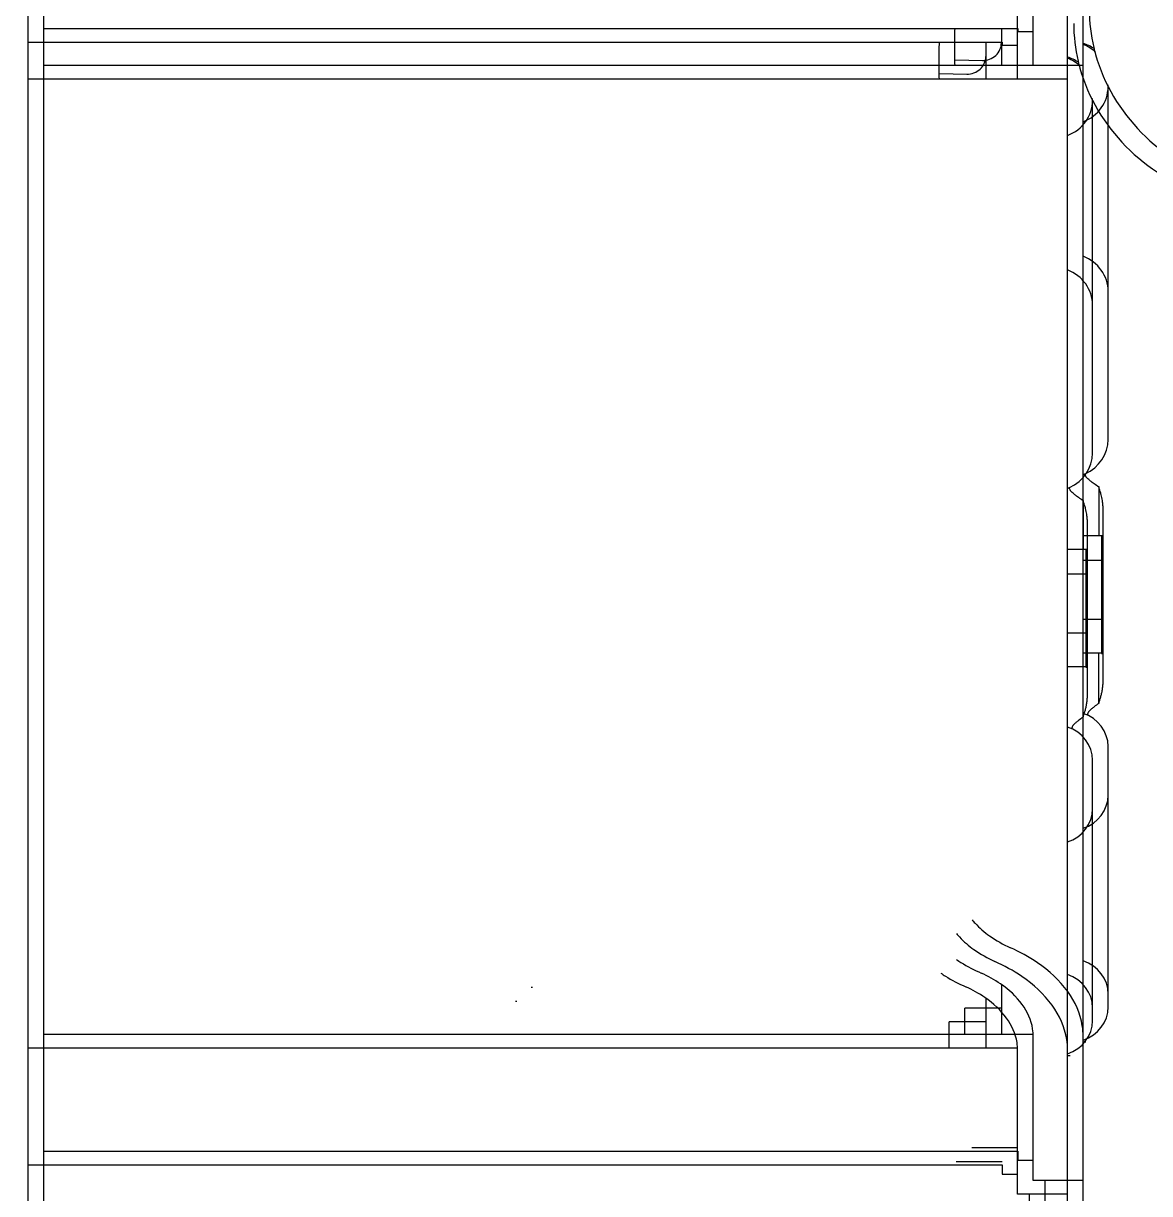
# Model space of a CAD drawing. Header units: inches. Extents: x 4821 to 127877, y 58012 to 433683.
# Drawn here: x 81489.9 to 81735, y 383714.9 to 383969.6 of the extents above; entities that cross this region are included whole.
import ezdxf

# ---------------------------------------------------------------- set-up
doc = ezdxf.new("R2010")
doc.units = ezdxf.units.IN
doc.header["$MEASUREMENT"] = 0
for name, color, linetype in [('A-FURN-FIXD', 10, 'Continuous'), ('A-WALL', 53, 'Continuous'), ('Cloums$0$A-COL-HAT', 8, 'Continuous'), ('EMG - ELEC - ID', 26, 'Continuous'), ('NECB-COLUM', 50, 'Continuous')]:
    doc.layers.add(name, color=color, linetype=linetype)

# ---------------------------------------------------------------- blocks, each defined once
blk = doc.blocks.new('COL BASEMT')
at = {"layer": 'Cloums$0$A-COL-HAT'}
h = blk.add_hatch(dxfattribs=at)
h.set_pattern_fill('ANSI31', color=256, scale=500)
h.set_pattern_definition([(45, (1452118.876, 42013.15), (-44.194174, 44.194174), [])])
h.paths.add_polyline_path([(1693546.85, 345625.99), (1693946.85, 345625.99), (1693950.94, 348875.93), (1693546.85, 348875.93)])
h.paths.add_polyline_path([(1688721.85, 335900.88), (1689121.55, 335900.88), (1689121.85, 337327.04), (1693949.19, 337326.96), (1693946.85, 345125.99), (1693546.85, 345125.99), (1693546.85, 337726.97), (1688721.85, 337727.04)])
h.paths.add_polyline_path([(1641271.85, 335200.88), (1640873.67, 335200.88), (1640871.85, 323973.06), (1689121.85, 323973.08), (1689121.4, 335200.88), (1688721.85, 335200.88), (1688721.85, 324373.08), (1641271.85, 324373.06)])
edge = h.paths.add_edge_path()
edge.add_line((1636446.85, 345125.99), (1636046.85, 345125.99))
edge.add_line((1636046.85, 345125.99), (1636049.02, 337698.91))
edge.add_arc((1626263.14, 338211.03), 9799.28, 305.315023, 357.004292, ccw=False)
edge.add_line((1631927.82, 330214.96), (1632171.53, 329896.4))
edge.add_arc((1626336.78, 338141.43), 10100.73, 305.285859, 355.375183)
edge.add_line((1636404.63, 337327), (1640874.01, 337327))
edge.add_line((1640874.01, 337327), (1640873.78, 335900.88))
edge.add_line((1640873.78, 335900.88), (1641271.85, 335900.88))
edge.add_line((1641271.85, 335900.88), (1641271.85, 337725.88))
edge.add_line((1641271.85, 337725.88), (1636446.85, 337725.88))
edge.add_line((1636446.85, 337725.88), (1636446.85, 345125.99))
h.paths.add_polyline_path([(1636046.85, 345625.99), (1636446.85, 345625.99), (1636446.85, 348875.93), (1636048.92, 348875.93)])
blk = doc.blocks.new('A$C0e128a0b')
at = {"layer": 'A-FURN-FIXD'}
for p, q in [((508.51, 1271), (446.99, 1271)), ((606.17, 1271), (560.89, 1271)), ((516.35, 1269.39), (524.82, 1269.39)), ((519.67, 1270.09), (550.49, 1270.09)), ((524.76, 1269.83), (524.76, 1270.09)), ((524.76, 1269.83), (545.15, 1269.83)), ((524.82, 1269.83), (524.82, 1266.69)), ((529.12, 1269.83), (529.12, 1266.69)), ((539.26, 1269.83), (539.26, 1266.69)), ((545.09, 1269.83), (545.09, 1266.69)), ((553.78, 1269.39), (545.09, 1269.39)), ((545.15, 1269.83), (545.15, 1270.09)), ((641.31, 1266.69), (303.8, 1266.69)), ((434.02, 1267.76), (434.02, 1267.76)), ((440.56, 1268.51), (440.56, 1268.51)), ((443.58, 1087.3), (443.58, 1266.69)), ((514.35, 1267.05), (514.11, 1267.05)), ((555.8, 1267.47), (555.55, 1267.47)), ((612.23, 1267.14), (612.23, 1266.69)), ((636.12, 1266.69), (636.12, 1258.08)), ((662.85, 1260.12), (636.12, 1260.12)), ((443.58, 1258.08), (415.62, 1258.08)), ((437.78, 1255.39), (437.78, 1258.08)), ((610.87, 1087.3), (610.87, 1257.99)), ((636.12, 1258.08), (611.3, 1258.08)), ((632.64, 1255.39), (632.64, 1258.08)), ((437.25, 1087.3), (437.25, 1255.39)), ((437.25, 1255.39), (437.78, 1255.39)), ((630.51, 1255.39), (630.51, 1247.45)), ((631.06, 1087.3), (631.06, 1255.39)), ((631.06, 1255.39), (632.64, 1255.39)), ((437.25, 1252.58), (443.58, 1252.58)), ((602.29, 1252.58), (610.87, 1252.58)), ((606.39, 1252.58), (606.39, 1246.26)), ((442.69, 1244.58), (442.77, 1249.29)), ((610.87, 1246.26), (606.39, 1246.26)), ((814.31, 1087.3), (215.03, 1087.3))]:
    blk.add_line(p, q, dxfattribs=at)
for centre, major_axis, start_param, end_param in [((433.44, 1301.88), (0, 34.23), 3.403608, 4.374251), ((447.31, 1264), (0, -7), 1.965587, 3.141593), ((482.64, 1264), (0, 7), 0, 1.176005), ((508.21, 1264), (0, -7), 2.021823, 3.141593), ((561.2, 1264.54), (0, -6.46), 3.141593, 4.372552), ((569.61, 1264.54), (0, -6.46), 1.910633, 3.141593), ((603.93, 1264.54), (0, -6.46), 3.141593, 4.372552), ((606.17, 1264.54), (0, -6.46), 1.910633, 3.141593), ((446.08, 1264.53), (0, 7), 0.952299, 1.256601), ((446.08, 1264), (0, 7), 0.810717, 1.176005), ((434.03, 1300.43), (0, -32.66), 0.214781, 0.25493), ((503.83, 1278.03), (0, 15.89), 4.049787, 4.075025), ((492.18, 1287.31), (0, 31.4), 4.073144, 4.104927), ((523.93, 1243.45), (0, -27.16), 3.410233, 3.443524), ((521.84, 1251.49), (0, 18.82), 0.231985, 0.268019), ((520.44, 1257.93), (0, -12.21), 3.292589, 3.375934), ((519.82, 1262.27), (0, 7.82), 0.063419, 0.150198), ((519.68, 1264.25), (0, 5.84), 0.002097, 0.060183), ((550.48, 1264.33), (0, 5.76), -0.100041, -0.002582), ((550.18, 1261.15), (0, 8.95), -0.186954, -0.099168), ((549.46, 1256.86), (0, 13.31), -0.23478, -0.184193), ((548.28, 1251.49), (0, 18.83), -0.269179, -0.233426), ((546.24, 1243.45), (0, -27.15), 2.840667, 2.873722), ((570.03, 1282.06), (0, 21.48), 2.202181, 2.24982), ((560.94, 1274.2), (0, -9), -0.895109, -0.828823), ((434.01, 1300.6), (0, -32.84), 0.000209, 0.214378), ((508.21, 1264), (0, 7), -1.176005, -1.126924), ((514.35, 1267.58), (0, -0.523), 0.008802, 0.473375), ((514.26, 1267.76), (0, -0.73), 0.460332, 0.595991), ((514.09, 1268.04), (0, 1.06), 3.737102, 3.882955), ((513.62, 1268.59), (0, -1.81), 0.73684, 0.825661), ((512.27, 1269.95), (0, 3.79), 3.963988, 4.006928), ((529.16, 1254.66), (0, -19.84), 3.988551, 4.009382), ((508.86, 1273.86), (0, -9.1), 0.841874, 0.906832), ((559.64, 1272.99), (0, -7.15), -0.822111, -0.731839), ((556.1, 1268.81), (0, 1.52), 2.419002, 2.508081), ((555.65, 1268.14), (0, -0.69), -0.644551, -0.362725), ((555.56, 1267.89), (0, -0.428), -0.352598, -0.009923), ((611.33, 1253.07), (0, 13.63), 0.001727, 0.151517), ((611.65, 1251.47), (0, 15.26), 0.158015, 0.605057), ((614.95, 1246.31), (0, 21.51), 0.603392, 0.951342), ((620.96, 1241.41), (0, 29.57), 0.942248, 1.126037), ((611.55, 1247.21), (0, -10.9), 3.299608, 3.74665), ((611.32, 1248.35), (0, 9.73), 0.001727, 0.151517), ((613.91, 1243.52), (0, 15.36), 0.603393, 0.951343), ((439.74, 1249.35), (0, -3.23), 1.553343, 3.141565), ((578.25, 1263.11), (0, -20.89), 0.925305, 1.126804), ((618.2, 1240.02), (0, 21.12), 0.942248, 1.126037), ((581.63, 1260.4), (0, 16.39), 3.857547, 4.066479), ((574.48, 1262.31), (0, -30.57), 0.992616, 1.124248), ((583.07, 1258.73), (0, 14.12), 3.796778, 3.852606), ((443.25, 1586.48), (0, 342.02), 3.122891, 3.127885), ((441.5, 1437.07), (0, 192.6), 3.126916, 3.135786), ((441.09, 1360.77), (0, 116.29), 3.135785, 3.150473), ((441.36, 1327.74), (0, -83.26), 0.00888, 0.029391), ((576.81, 1260.75), (0, -27.63), 0.956988, 0.990569)]:
    blk.add_ellipse(centre, major_axis=major_axis, ratio=0.9375, start_param=start_param, end_param=end_param, dxfattribs=at)

msp = doc.modelspace()

# ---------------------------------------------------------------- hatches: boundary and pattern name
at = {"layer": 'A-WALL'}
h = msp.add_hatch(dxfattribs=at)
h.set_pattern_fill('ANSI36', color=3, scale=250)
h.set_pattern_definition([(45, (-1206225.3, -363005.7), (420.9495, 1543.4815), [1984.375, -396.875, 0, -396.875])])
h.paths.add_polyline_path([(86321.51, 396060.39), (78773.72, 396060.36), (78773.72, 379510.37), (86321.51, 379510.37)])
h.paths.add_polyline_path([(35926.89, 396110.37), (28823.73, 396110.37), (28823.73, 387310.43), (35926.89, 387310.43)])
h = msp.add_hatch(dxfattribs=at)
h.set_pattern_fill('ANSI36', color=3, scale=250)
h.set_pattern_definition([(45, (-1206228.7, -363008.7), (420.9495, 1543.4815), [1984.375, -396.875, 0, -396.875])])
h.paths.add_polyline_path([(86318.11, 396057.41), (78770.32, 396057.38), (78770.32, 379507.39), (86318.11, 379507.39)])
h.paths.add_polyline_path([(35923.49, 396107.39), (28820.33, 396107.39), (28820.33, 387307.45), (35923.49, 387307.44)])

# ---------------------------------------------------------------- block references
at = {"layer": 'EMG - ELEC - ID', "xscale": 1.260932877019967, "yscale": 1.260932877019967, "zscale": 1.260932877019967, "rotation": 270.0008681710996}
for p in [(80123.35, 384519.79), (80119.95, 384516.81)]:
    msp.add_blockref('A$C0e128a0b', p, dxfattribs=at)
at = {"layer": 'NECB-COLUM'}
for p in [(-1607623.13, 42184.44), (-1607626.53, 42181.46)]:
    msp.add_blockref('COL BASEMT', p, dxfattribs=at)

doc.saveas('drawing.dxf')
